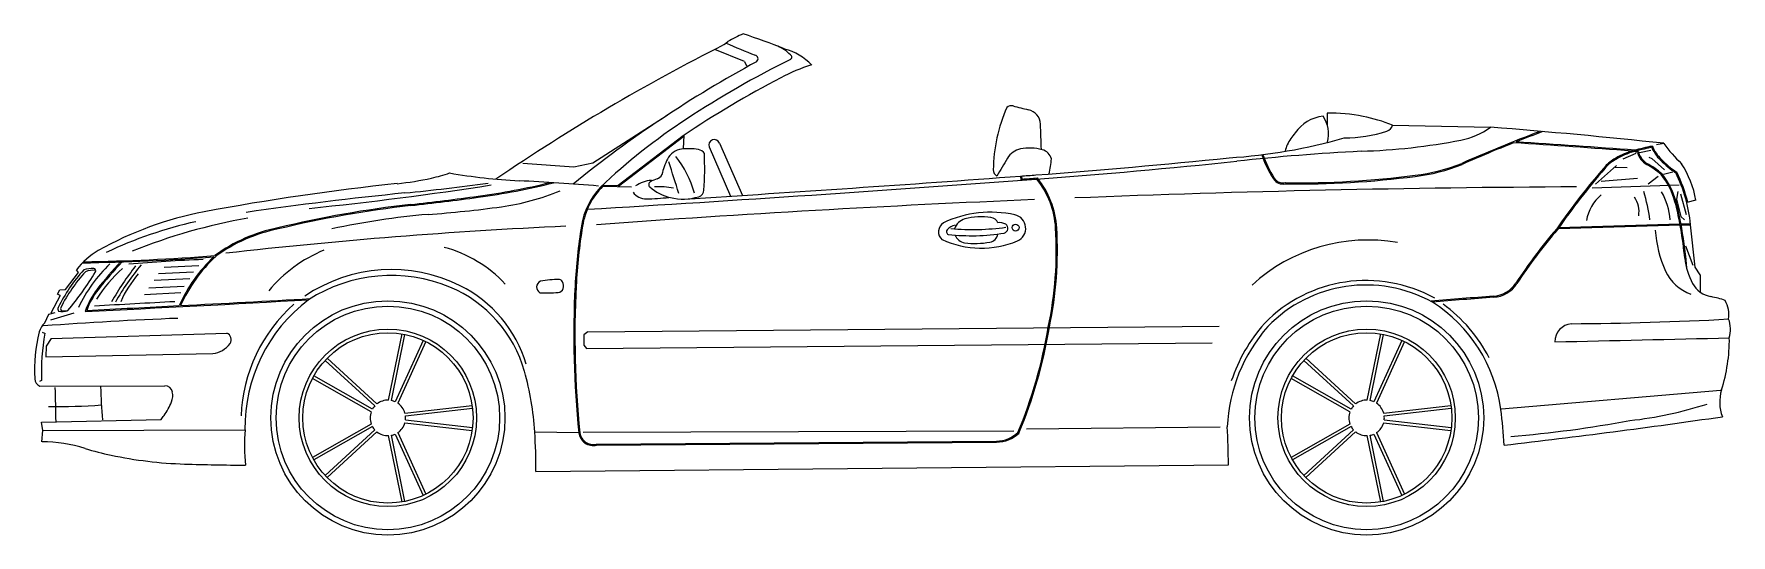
# Model space of a CAD drawing. Header units: millimetres. Extents: x -1 to 67.8, y -7.6 to 12.
# Drawn here: x 50.297 to 54.937, y 2.253 to 3.622 of the extents above; entities that cross this region are included whole.
import ezdxf

# ---------------------------------------------------------------- set-up
doc = ezdxf.new("R2010")
doc.units = ezdxf.units.MM

# ---------------------------------------------------------------- blocks, each defined once
blk = doc.blocks.new('2004 Saab 9-3 Cabrio - Side view')
for p, q in [((-0.4184, 1.3401), (-0.4083, 1.3489)), ((-0.3629, 1.2936), (-0.4443, 1.3269)), ((-0.3629, 1.2936), (-0.3573, 1.2826)), ((-0.7773, 1.0169), (-0.5745, 1.1475)), ((1.2296, 1.1532), (1.23, 1.1208)), ((1.4086, 1.12), (1.6764, 1.1143)), ((-0.5307, 1.091), (-0.7081, 0.9553)), ((-0.5289, 1.0887), (-0.7071, 0.9522)), ((-0.5287, 1.0924), (-0.5307, 1.055)), ((-0.4313, 1.0709), (-0.3688, 0.9281)), ((-0.4599, 1.0604), (-0.4011, 0.9261)), ((2.0738, 1.0423), (2.0386, 1.0276)), ((2.0836, 1.0452), (2.1149, 1.0521)), ((2.109, 1.0325), (2.1178, 1.0286)), ((2.1178, 1.0286), (2.1521, 0.9983)), ((-0.969, 1.0158), (-0.8294, 1.0058)), ((-0.8294, 1.0058), (-0.7773, 1.0169)), ((0.3916, 0.9808), (0.3925, 0.9694)), ((0.3946, 0.9811), (0.3952, 0.9726)), ((2.021, 1.01), (1.9632, 0.9592)), ((2.0503, 1.0032), (2.017, 1.0042)), ((2.1345, 0.9797), (2.1071, 0.9592)), ((2.1491, 0.9866), (2.1746, 0.9924)), ((-0.7508, 0.956), (-0.7081, 0.9553)), ((-0.7501, 0.953), (-0.6719, 0.9516)), ((1.9544, 0.9484), (2.1922, 0.9572)), ((2.0787, 0.9739), (1.9789, 0.966)), ((2.1883, 0.9387), (2.1853, 0.9181)), ((2.1961, 0.9328), (2.2118, 0.8761)), ((2.1853, 0.9181), (2.1971, 0.8702)), ((2.2381, 0.915), (2.2129, 0.9086)), ((1.8633, 0.8407), (2.1944, 0.8503)), ((1.8634, 0.8377), (2.195, 0.8473)), ((2.1971, 0.8702), (2.2069, 0.8614)), ((2.1975, 0.8504), (2.2231, 0.8511)), ((2.198, 0.8474), (2.2234, 0.8481)), ((2.2363, 0.7319), (2.2234, 0.8481)), ((2.2097, 0.7906), (2.2298, 0.7375)), ((-2.2193, 0.6712), (-2.1833, 0.7176)), ((-2.1833, 0.7176), (-2.1894, 0.7249)), ((-1.9772, 0.6963), (-1.8793, 0.7015)), ((-1.9651, 0.7143), (-1.8688, 0.7189)), ((-1.9493, 0.7324), (-1.8545, 0.7362)), ((2.2499, 0.7109), (2.2363, 0.7319)), ((2.2499, 0.7109), (2.2499, 0.6639)), ((-2.2334, 0.6547), (-2.259, 0.6059)), ((-2.2407, 0.6578), (-2.2346, 0.67)), ((-2.2334, 0.6547), (-2.2407, 0.6578)), ((-2.2346, 0.67), (-2.2193, 0.6712)), ((-2.0035, 0.6572), (-1.9042, 0.6624)), ((-1.9915, 0.676), (-1.8944, 0.6805)), ((-2.2758, 0.5801), (-2.2645, 0.6035)), ((-2.2645, 0.6035), (-2.2474, 0.6078)), ((-2.2596, 0.5883), (-2.1959, 0.6076)), ((-0.7909, 0.5554), (0.9347, 0.5708)), ((-2.2754, 0.5512), (-2.2818, 0.5538)), ((-2.2721, 0.5164), (-2.2728, 0.4873)), ((-2.2586, 0.537), (-2.2721, 0.5164)), ((-2.2586, 0.537), (-1.7784, 0.5519)), ((-1.336, 0.3685), (-1.2991, 0.5498)), ((-1.3281, 0.3676), (-1.2914, 0.5482)), ((-1.2412, 0.5319), (-1.3176, 0.3642)), ((-1.234, 0.5286), (-1.3107, 0.3603)), ((-0.7909, 0.5554), (-0.8025, 0.5473)), ((-0.8025, 0.5473), (-0.8025, 0.5191)), ((-0.8025, 0.5191), (-0.7947, 0.5097)), ((-0.7947, 0.5097), (0.9153, 0.525)), ((1.3395, 0.3685), (1.3764, 0.5498)), ((1.3474, 0.3676), (1.3842, 0.5482)), ((1.4343, 0.5319), (1.3579, 0.3642)), ((1.4415, 0.5286), (1.3648, 0.3603)), ((-2.2728, 0.4873), (-1.8165, 0.4957)), ((-1.5094, 0.4773), (-1.3735, 0.3528)), ((-1.504, 0.4832), (-1.3677, 0.3582)), ((1.1661, 0.4773), (1.302, 0.3528)), ((1.1715, 0.4832), (1.3078, 0.3582)), ((-2.2844, 0.4221), (-2.2902, 0.4195)), ((-1.3833, 0.3367), (-1.5443, 0.4278)), ((-1.38, 0.3439), (-1.5404, 0.4347)), ((1.2922, 0.3367), (1.1312, 0.4278)), ((1.2955, 0.3439), (1.1352, 0.4347)), ((-2.2895, 0.4067), (-1.9474, 0.4075)), ((1.7069, 0.3449), (2.3049, 0.3958)), ((-1.2911, 0.3334), (-1.1074, 0.3543)), ((-1.2896, 0.3256), (-1.1065, 0.3464)), ((1.3844, 0.3334), (1.5681, 0.3543)), ((1.3859, 0.3256), (1.569, 0.3464)), ((-2.2846, 0.3085), (-1.9579, 0.3158)), ((-2.2809, 0.2854), (-2.2846, 0.3085)), ((-2.2834, 0.2549), (-2.2809, 0.2854)), ((-2.2809, 0.2854), (-1.7285, 0.2878)), ((-1.3833, 0.3034), (-1.5443, 0.2123)), ((-1.38, 0.2962), (-1.5404, 0.2055)), ((-1.3735, 0.2873), (-1.5094, 0.1628)), ((-1.3677, 0.2819), (-1.504, 0.157)), ((-1.3107, 0.2798), (-1.234, 0.1115)), ((-1.2911, 0.3068), (-1.1074, 0.2858)), ((-1.2896, 0.3146), (-1.1065, 0.2937)), ((-0.8159, 0.2791), (-0.9364, 0.281)), ((-0.804, 0.281), (0.3736, 0.2847)), ((0.4078, 0.2904), (0.9378, 0.296)), ((1.2922, 0.3034), (1.1312, 0.2123)), ((1.2955, 0.2962), (1.1352, 0.2055)), ((1.302, 0.2873), (1.1661, 0.1628)), ((1.3078, 0.2819), (1.1715, 0.157)), ((1.3648, 0.2798), (1.4415, 0.1115)), ((1.3844, 0.3068), (1.5681, 0.2858)), ((1.3859, 0.3146), (1.569, 0.2937)), ((-1.2991, 0.0904), (-1.336, 0.2716)), ((-1.2914, 0.092), (-1.3281, 0.2725)), ((-1.3176, 0.2759), (-1.2412, 0.1083)), ((-0.7674, 0.2486), (0.3259, 0.2569)), ((-0.7674, 0.2456), (0.3259, 0.2539)), ((1.3764, 0.0904), (1.3395, 0.2716)), ((1.3842, 0.092), (1.3474, 0.2725)), ((1.3579, 0.2759), (1.4343, 0.1083)), ((-0.9332, 0.1736), (0.96, 0.1921))]:
    blk.add_line(p, q)
for centre, radius in [((0.3781, 0.8402), 0.00941), ((-1.3378, 0.3201), 0.3201), ((-1.3378, 0.3201), 0.3055), ((1.3378, 0.3201), 0.3201), ((1.3378, 0.3201), 0.3055), ((-1.3378, 0.3201), 0.2425), ((1.3378, 0.3201), 0.2425), ((-1.3378, 0.3201), 0.2328), ((1.3378, 0.3201), 0.2328)]:
    blk.add_circle(centre, radius)
for centre, radius, start, end in [((-0.2059, 0.9857), 0.4158, 112.7006, 119.1414), ((-0.8064, -0.0144), 1.452, 67.6252, 72.3589), ((2.0743, -3.6048), 5.5377, 116.7523, 124.25), ((1.0117, -1.2004), 2.795, 116.5487, 123.2618), ((0.2809, 2.8954), 1.6992, 245.884, 248.7774), ((-0.336, 1.3015), 0.01, 307.356, 79.8119), ((-0.305, 1.2494), 0.0923, 43.0953, 68.9649), ((-0.2924, 1.1777), 0.1554, 43.1985, 75.5455), ((-0.2407, 1.3062), 0.00705, 296.5487, 63.4513), ((1.2519, -1.6251), 3.3197, 118.4558, 128.8781), ((0.0067, 0.7322), 0.5838, 108.6665, 117.5845), ((1.0637, -1.2911), 2.8665, 117.5845, 123.7923), ((0.7532, 0.9925), 0.4361, 156.2062, 179.2318), ((0.3664, 1.1556), 0.0177, 74.4796, 133.5562), ((0.5937, 1.9741), 0.8317, 254.4796, 257.4847), ((0.4044, 1.1212), 0.0419, 2.5074, 77.4847), ((0.4086, -0.2809), 1.6954, 123.2618, 133.4236), ((-2.968, 0.9735), 3.4175, 1.3426, 2.5074), ((1.2323, 1.0356), 0.1099, 97.118, 144.8879), ((1.1465, 1.0958), 0.0872, 345.4574, 34.0028), ((1.2352, 0.6909), 0.4624, 78.4251, 90.7039), ((1.2295, 0.6626), 0.4913, 68.6101, 78.4251), ((1.3857, 1.1261), 0.0237, 287.406, 345.0629), ((1.5574, 1.2771), 0.2016, 280.9153, 306.1888), ((0.4808, -14.37), 15.5304, 83.82922, 85.58452), ((-0.4454, 1.0653), 0.0152, 21.8955, 198.5758), ((0.8708, 2.4924), 1.4644, 273.5741, 286.0973), ((1.2527, 1.0017), 0.1469, 138.6302, 153.7737), ((1.2749, 1.4797), 0.3942, 270.2736, 287.406), ((1.2707, 2.7635), 1.7154, 271.7371, 280.9153), ((3.2279, -2.6777), 4.0371, 110.5701, 113.815), ((3.2279, -2.6777), 4.0341, 111.6472, 113.815), ((-1.046, -41.5075), 42.6703, 85.82229, 86.25681), ((3.2279, -2.6777), 4.0341, 110.4296, 111.5477), ((-1.046, -41.5075), 42.6733, 85.81015, 86.24831), ((2.8599, -2.0883), 3.2375, 102.6636, 103.027), ((2.4696, 1.2993), 0.393, 215.6223, 226.3724), ((-0.4211, 0.9484), 0.1716, 152.6451, 167.7699), ((-0.5281, 1.0037), 0.0512, 97.5746, 152.6451), ((-0.772, 0.8582), 0.2826, 15.6863, 38.577), ((-0.515, 0.9052), 0.1506, 80.0406, 97.5746), ((-0.4933, 1.0286), 0.0253, 33.3853, 80.0406), ((-1.3336, 1.0009), 0.8619, 356.1316, 2.7708), ((12.7336, -6.2529), 14.3612, 149.529, 149.75502), ((0.4019, 1.0026), 0.0534, 100.8325, 149.529), ((0.4168, 0.9244), 0.133, 75.0823, 100.8325), ((-0.9658, 19.7276), 18.7958, 274.27053, 275.88719), ((-0.9658, 19.7276), 18.8073, 274.27053, 275.94702), ((0.4417, 1.0178), 0.0363, 16.1988, 75.0823), ((-0.1572, 1.1097), 0.639, 348.9067, 352.6556), ((1.613, -4.6871), 5.7432, 92.8972, 96.30029), ((1.3552, 1.1464), 0.3225, 199.1503, 212.4055), ((1.3552, 1.1464), 0.3195, 199.2679, 212.4055), ((1.2295, 1.019), 0.1186, 156.3151, 165.3073), ((2.0623, 0.9438), 0.0963, 120.3487, 141.5436), ((2.0623, 0.9438), 0.0933, 120.3487, 141.5436), ((2.1645, 0.7693), 0.2985, 110.6064, 120.3487), ((2.1645, 0.7693), 0.2955, 110.6064, 120.3487), ((2.8599, -2.0883), 3.2375, 104.258, 104.3154), ((2.8599, -2.0883), 3.2345, 104.1505, 104.3154), ((2.0523, 0.9855), 0.0648, 66.4732, 80.8905), ((2.8599, -2.0883), 3.2375, 103.2427, 104.1368), ((2.0523, 0.9855), 0.0678, 65.2697, 75.568), ((2.8599, -2.0883), 3.2345, 103.2427, 104.0484), ((2.1334, 1.0616), 0.0577, 196.8021, 237.6805), ((2.1334, 1.0616), 0.0547, 195.3839, 237.6805), ((2.2316, 1.1138), 0.1271, 204.1097, 224.5626), ((2.2316, 1.1138), 0.1241, 204.1097, 224.5626), ((2.3333, 1.214), 0.2699, 224.5626, 236.4158), ((2.3333, 1.214), 0.2669, 224.5626, 236.4158), ((-1.399, 1.7906), 0.8349, 275.9424, 282.4829), ((-1.3134, 1.4042), 0.4391, 282.4829, 289.1937), ((-0.9003, 2.5189), 1.5528, 260.0322, 267.0858), ((-0.6084, 0.9938), 0.0215, 287.9632, 335.2527), ((-17.9512, -4.5066), 18.2388, 17.35255, 17.63727), ((-5.471, 80.0592), 79.2953, 273.575001, 274.239963), ((0.3371, 0.9981), 0.0199, 179.2318, 240.3464), ((-5.471, 80.0592), 79.2953, 274.239963, 274.27053), ((-5.471, 80.0592), 79.3039, 274.24213, 274.272861), ((0.251, 0.8247), 0.2401, 3.4707, 38.9735), ((1.109, 0.9902), 0.028, 212.4055, 283.298), ((1.157, 3.3701), 2.4104, 269.0274, 277.4792), ((1.157, 3.3701), 2.4074, 269.0274, 277.4792), ((1.4148, 1.4681), 0.4881, 276.5519, 292.0294), ((1.4148, 1.4681), 0.4911, 276.5519, 292.0294), ((3.5055, -0.31), 2.0079, 139.1369, 145.1636), ((3.5055, -0.31), 2.0049, 139.1369, 145.1636), ((2.001, 0.8219), 0.2163, 48.8608, 61.976), ((2.001, 0.8219), 0.2193, 48.8608, 61.976), ((1.9819, 0.8566), 0.2061, 15.211, 38.462), ((1.9819, 0.8566), 0.2091, 15.211, 38.462), ((1.8132, 0.8083), 0.4121, 5.5424, 26.2097), ((1.8132, 0.8083), 0.4151, 14.0891, 26.2097), ((1.972, 0.8671), 0.2704, 10.1902, 33.1211), ((-0.6462, -5.442), 6.4368, 95.9424, 100.68902), ((-0.3207, -8.7889), 9.772, 95.70001, 98.26249), ((-2.5795, 10.8459), 10.006, 275.88667, 278.76089), ((-1.9632, 7.6665), 6.7652, 275.70001, 277.63701), ((-1.3407, 2.7723), 1.8631, 277.7015, 283.8344), ((-1.3407, 2.7723), 1.8661, 277.7015, 284.1252), ((-1.1173, 1.5482), 0.6572, 277.8482, 292.4078), ((-1.3507, -6.3297), 7.3072, 85.3812, 87.08585), ((-0.6095, 0.8125), 0.2018, 136.88, 170.834), ((-0.6095, 0.8125), 0.1988, 135.0123, 170.834), ((-5.471, 80.0592), 79.3069, 273.382361, 274.27053), ((-0.6321, 0.9636), 0.0447, 217.2216, 270.9015), ((-0.6134, 0.8872), 0.0819, 92.8562, 125.124), ((-0.6162, 0.9577), 0.0085, 119.1033, 229.0744), ((-0.5334, 1.0532), 0.1349, 229.0744, 256.2943), ((-0.5694, 0.8737), 0.1047, 107.9632, 119.1033), ((-0.604, 0.6669), 0.285, 80.5561, 90.9786), ((-0.494, 0.9441), 0.0204, 287.2382, 356.1316), ((0.251, 0.8247), 0.2371, 3.4707, 38.5947), ((2.0994, -38.7107), 39.6625, 90.27176, 92.25367), ((1.109, 0.9902), 0.031, 212.4055, 283.298), ((2.0582, 0.838), 0.1214, 130.8202, 169.8173), ((1.7144, 0.8162), 0.4001, 6.4888, 17.821), ((1.9927, 0.8493), 0.1754, 3.9739, 30.2606), ((-1.6606, -0.0583), 0.9584, 100.7939, 119.2968), ((-0.9509, -1.9966), 2.918, 96.3881, 103.6257), ((-0.9509, -1.9966), 2.915, 96.3881, 103.6257), ((-2.1776, 8.9604), 8.1075, 276.38805, 277.70151), ((-2.1776, 8.9604), 8.1105, 276.38805, 277.70151), ((-1.4365, 3.8637), 2.9947, 273.9904, 277.8482), ((2.0994, -38.7107), 39.6625, 92.41245, 94.14459), ((-0.6419, 1.5884), 0.6697, 270.9015, 276.1894), ((-0.531, 1.0633), 0.1452, 256.2943, 287.2382), ((0.3108, 0.5748), 0.3073, 77.7179, 115.0292), ((2.0122, 0.8829), 0.0703, 351.2174, 34.7944), ((1.473, 0.7182), 0.7334, 10.3717, 15.211), ((1.473, 0.7182), 0.7364, 9.3932, 15.211), ((-1.6149, -0.2613), 1.1448, 102.5036, 115.5158), ((-1.4558, -0.6578), 1.5465, 99.8499, 112.0714), ((-1.5524, 0.4086), 0.4392, 101.2765, 126.0226), ((-1.5524, 0.4086), 0.4362, 101.2765, 126.0226), ((-0.1814, -13.4851), 14.3448, 92.67772, 96.40213), ((-1.0372, -1.2794), 2.1641, 95.0611, 102.1061), ((0.6893, 0.6029), 1.5174, 170.834, 177.0344), ((0.6893, 0.6029), 1.5144, 170.834, 177.0344), ((0.1965, 0.8288), 0.029, 122.6678, 228.2963), ((0.2181, 0.812), 0.0349, 98.6989, 139.8771), ((0.2602, 1.5205), 0.6856, 265.0831, 277.6863), ((0.2499, 0.8243), 0.0409, 104.7149, 162.2913), ((0.2842, 0.6934), 0.1762, 81.3053, 104.7149), ((0.307, 0.8424), 0.0255, 25.3648, 81.3053), ((0.3354, 0.8249), 0.0289, 57.1323, 100.6611), ((0.3439, 0.8381), 0.0132, 283.6686, 57.1323), ((0.3681, 0.8381), 0.0378, 293.9059, 77.7179), ((-0.5227, 0.7778), 1.0122, 348.0674, 3.4707), ((-0.5227, 0.7778), 1.0152, 348.0674, 3.4707), ((2.9482, -0.0977), 1.4364, 139.4087, 146.8115), ((1.473, 0.7182), 0.7334, 9.3932, 10.1346), ((0.7221, 0.594), 1.4945, 6.233, 9.3932), ((0.7221, 0.594), 1.4975, 5.0257, 9.3932), ((0.2845, 1.0459), 0.2617, 245.7796, 292.2002), ((0.1979, 0.829), 0.00852, 139.8771, 241.3645), ((0.2571, 1.3655), 0.5476, 263.3688, 279.4559), ((0.2473, 0.8356), 0.0384, 204.6779, 257.0617), ((0.2658, 1.0285), 0.2319, 263.2914, 280.4406), ((0.3029, 0.8271), 0.0272, 280.4406, 349.5078), ((1.3409, 0.3382), 0.468, 79.9634, 132.5131), ((2.9482, -0.0977), 1.4334, 139.4087, 146.8115), ((2.446, 0.8542), 0.3199, 183.7675, 204.5233), ((-2.0295, 0.6032), 0.2009, 119.8664, 142.7472), ((-2.2554, 6.4236), 5.6803, 270.8319, 274.4559), ((-2.2554, 6.4236), 5.6773, 270.8654, 274.4932), ((-1.3392, 0.0539), 1.0056, 136.4797, 142.0841), ((-1.3392, 0.0539), 1.0026, 136.3054, 142.0841), ((-1.7259, -2.7154), 3.4701, 91.9371, 95.2886), ((-1.5146, 0.4491), 0.432, 133.888, 155.695), ((-1.5146, 0.4491), 0.429, 133.2571, 155.4881), ((-1.3637, 0.4174), 0.3904, 112.4355, 140.1358), ((-1.2744, 0.4472), 0.3509, 42.8538, 75.0338), ((2.3946, 0.7767), 0.1879, 186.233, 208.243), ((-1.8373, 0.4246), 0.4475, 137.9116, 153.8558), ((-1.8328, 0.4197), 0.4475, 137.9116, 153.1483), ((-2.8485, 1.1485), 0.831, 319.9403, 328.8894), ((-1.8047, 0.4381), 0.4216, 134.0844, 154.1124), ((-2.1477, 0.6661), 0.0623, 84.2815, 110.2632), ((-2.1433, 0.6611), 0.0623, 84.2815, 110.2632), ((-2.1421, 0.7222), 0.00594, 328.8894, 84.2815), ((-1.7972, 0.4304), 0.3995, 131.7186, 147.6204), ((-1.4058, 0.2481), 0.79, 141.912, 150.4569), ((-1.476, 0.2935), 0.697, 140.3364, 150.4903), ((-1.7999, 0.5206), 0.2928, 138.7767, 156.4548), ((-1.328, 0.3057), 0.4201, 63.438, 124.3034), ((-1.3285, 0.2907), 0.4185, 67.4544, 122.7162), ((-0.8628, 0.3606), 0.3381, 91.0263, 99.9093), ((-0.8725, 0.6853), 0.0139, 29.5791, 74.7209), ((2.2624, 0.7704), 0.1181, 204.5233, 251.1134), ((-1.9674, 0.5432), 0.2093, 142.0841, 161.1529), ((-1.9674, 0.5432), 0.2063, 142.0841, 159.9195), ((-1.3026, 0.3531), 0.351, 15.5729, 67.4544), ((-1.298, 0.3656), 0.3531, 16.6446, 63.438), ((-0.9136, 0.6775), 0.0177, 114.4824, 239.8442), ((-0.9036, 1.1488), 0.4869, 267.7755, 273.6555), ((-0.8736, 0.6786), 0.0158, 273.6555, 342.0448), ((-0.8804, 0.6808), 0.0229, 342.0448, 29.5791), ((1.7858, 0.5461), 2.6154, 177.0344, 185.8591), ((1.7858, 0.5461), 2.6124, 177.0344, 185.8591), ((1.3361, 0.309), 0.3866, 60.9374, 135.8624), ((1.3361, 0.309), 0.3742, 60.9374, 135.8624), ((2.3563, -8.6917), 9.3684, 94.10989, 95.159), ((2.3563, -8.6917), 9.3654, 94.10989, 95.1363), ((1.6791, 0.7324), 0.08, 274.1099, 326.8115), ((1.6791, 0.7324), 0.083, 274.1099, 326.8115), ((2.2916, 0.7214), 0.0711, 208.243, 259.8448), ((2.2378, 0.4206), 0.2345, 69.9217, 79.8448), ((-2.2297, 0.6173), 0.0103, 153.8558, 211.3544), ((-2.2284, 0.6561), 0.0453, 257.125, 290.5886), ((-2.2221, 0.6191), 0.0103, 153.8558, 211.3544), ((-2.2208, 0.6579), 0.0453, 257.125, 278.2596), ((-7.7116, 112.2125), 111.7394, 272.845, 273.158626), ((-7.7116, 112.2125), 111.7364, 272.847294, 272.977112), ((0.6521, -48.3582), 49.0633, 93.00496, 93.26211), ((-7.7116, 112.2125), 111.7364, 272.978844, 273.161386), ((-1.3082, 0.3081), 0.4315, 131.5775, 177.6902), ((-1.2928, 0.2947), 0.4357, 126.9465, 180.8967), ((1.2968, 0.2888), 0.4116, 7.5834, 57.5132), ((1.2968, 0.2888), 0.424, 27.4092, 53.8779), ((2.2447, 0.6014), 0.0835, 352.4093, 28.2185), ((-2.243, 0.5438), 0.049, 132.0836, 166.7724), ((-1.5302, -9.3797), 9.9792, 92.19154, 94.30242), ((-0.8489, 0.7909), 1.3352, 337.5019, 350.406), ((-0.8489, 0.7909), 1.3382, 337.5019, 350.406), ((1.403, 0.2748), 0.4466, 138.6921, 177.322), ((1.403, 0.2748), 0.459, 138.6921, 161.432), ((1.9023, 0.5278), 0.0499, 95.5496, 179.6842), ((1.8482, 9.4261), 8.8487, 270.31937, 273.10502), ((2.2486, 0.5618), 0.0839, 344.1847, 19.9098), ((-1.8843, 0.4514), 0.4194, 165.701, 183.2876), ((-1.7521, 0.4497), 0.533, 169.017, 182.9674), ((-1.8241, 0.5626), 0.0673, 276.4818, 324.4727), ((-1.7845, 0.5343), 0.0186, 324.4727, 70.8576), ((-19.6148, 957.011), 956.7239, 271.2857261, 271.3142952), ((1.8805, 0.5335), 0.4489, 342.215, 0.684), ((-2.2804, 0.4273), 0.0225, 179.9635, 246.2205), ((-1.7489, 0.2288), 0.8143, 3.7192, 15.5729), ((-15.0007, 0.0407), 12.7586, 1.20685, 1.62961), ((-0.901, 0.426), 1.2222, 180.9806, 185.213), ((-1.9473, 0.3868), 0.0208, 12.5946, 90.136), ((-1.9717, 0.3813), 0.0457, 337.3117, 12.5946), ((2.4172, 0.3634), 0.1142, 163.2055, 200.5875), ((-2.2413, 2.0743), 1.723, 269.2055, 273.9999), ((-2.0485, 0.3939), 0.1196, 319.2141, 325.5988), ((-2.1217, 0.4441), 0.2084, 325.5988, 337.3117), ((-1.3378, 0.3201), 0.0485, 159.9032, 200.0968), ((-1.3378, 0.3201), 0.0485, 137.4979, 150.5021), ((-1.3378, 0.3201), 0.0485, 87.9032, 128.0968), ((-1.3378, 0.3201), 0.0485, 65.4979, 78.5021), ((-1.3378, 0.3201), 0.0485, 15.9032, 56.0968), ((-1.3378, 0.3201), 0.0485, 353.4979, 6.5021), ((1.3378, 0.3201), 0.0485, 159.9032, 200.0968), ((1.3378, 0.3201), 0.0485, 137.4979, 150.5021), ((1.3378, 0.3201), 0.0485, 87.9032, 128.0968), ((1.3378, 0.3201), 0.0485, 65.4979, 78.5021), ((1.3378, 0.3201), 0.0485, 15.9032, 56.0968), ((1.3378, 0.3201), 0.0485, 353.4979, 6.5021), ((0.6379, 0.2011), 1.0764, 2.365, 7.5834), ((1.9365, 1.3958), 1.0897, 276.3762, 287.7382), ((-1.2176, 0.2476), 0.5124, 175.4946, 186.3551), ((-1.3378, 0.3201), 0.0485, 209.4979, 222.5021), ((-1.3378, 0.3201), 0.0485, 231.9032, 272.0968), ((-1.3378, 0.3201), 0.0485, 303.9032, 344.0968), ((-2.4368, 0.184), 1.5037, 359.6043, 3.7192), ((-0.7763, 0.2846), 0.04, 187.9044, 282.8385), ((-0.7763, 0.2846), 0.037, 187.9044, 282.8385), ((0.3253, 0.344), 0.0871, 270.4334, 313.6665), ((0.3253, 0.344), 0.0901, 270.4334, 313.6665), ((-2.0071, 0.1566), 2.9673, 0.6861, 2.6863), ((1.3378, 0.3201), 0.0485, 209.4979, 222.5021), ((1.3378, 0.3201), 0.0485, 231.9032, 272.0968), ((1.3378, 0.3201), 0.0485, 303.9032, 344.0968), ((-0.7833, 21.7493), 21.6482, 276.62268, 278.21599), ((1.4613, 3.5294), 3.2713, 274.7405, 280.5022), ((-2.2881, -0.1675), 0.4225, 73.0784, 89.3561), ((-1.915, 1.059), 0.8596, 253.0784, 257.9462), ((-1.3378, 0.3201), 0.0485, 281.4979, 294.5021), ((1.3378, 0.3201), 0.0485, 281.4979, 294.5021), ((-1.8588, 1.3221), 1.1286, 257.9462, 268.2436), ((-1.6713, 7.4362), 7.2455, 268.24363, 269.56026)]:
    blk.add_arc(centre, radius, start, end)

msp = doc.modelspace()

# ---------------------------------------------------------------- block references
msp.add_blockref('2004 Saab 9-3 Cabrio - Side view', (52.6025, 2.2527))

doc.saveas('drawing.dxf')
